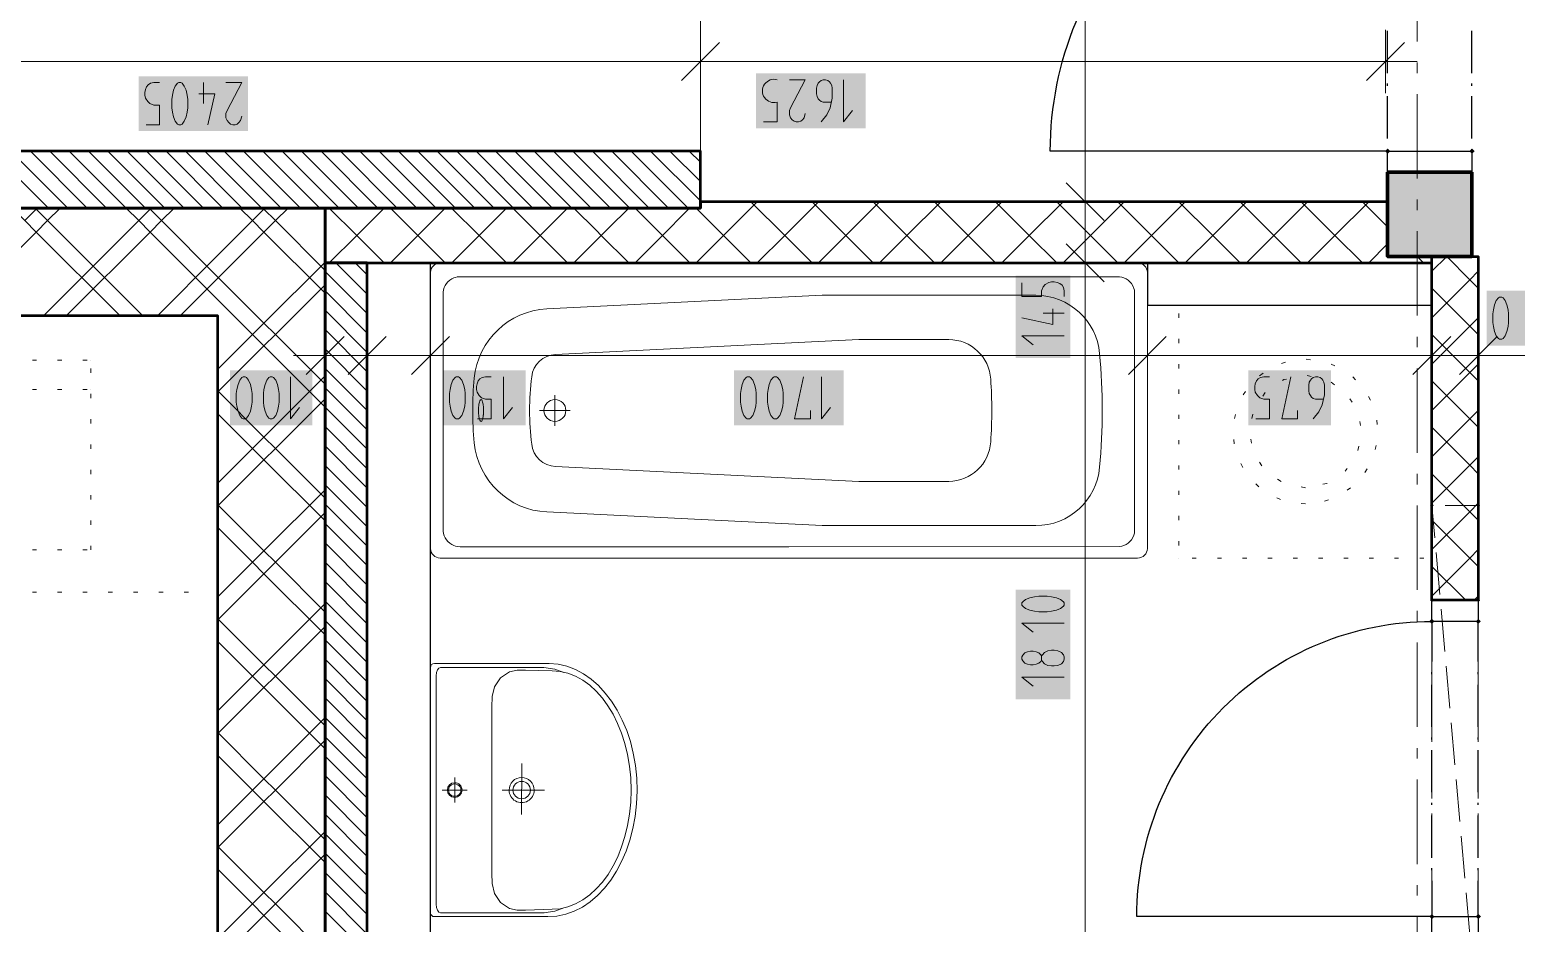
# Model space of a CAD drawing. Header units: millimetres. Extents: x 0 to 594, y 0 to 420.
# Drawn here: x 88.63 to 124.77, y 268.59 to 290.3 of the extents above; entities that cross this region are included whole.
import ezdxf

# ---------------------------------------------------------------- set-up
doc = ezdxf.new("R2010")
doc.units = ezdxf.units.MM
doc.header["$LTSCALE"] = 8
for name, color, linetype in [('PDF_Dvere', 7, 'Continuous'), ('PDF_Instalacni prizdivka do 1m', 7, 'Continuous'), ('PDF_Koty delkove', 7, 'Continuous'), ('PDF_Kuchyne', 7, 'Continuous'), ('PDF_Nabytek', 7, 'Continuous'), ('PDF_Osy hlavni', 7, 'Continuous'), ('PDF_Preklady', 7, 'Continuous'), ('PDF_Pricky sadrokarton', 7, 'Continuous'), ('PDF_Pricky zdene', 7, 'Continuous'), ('PDF_Sanita', 7, 'Continuous'), ('PDF_Steny akusticke', 7, 'Continuous'), ('PDF_Steny obvodove nosne', 7, 'Continuous')]:
    doc.layers.add(name, color=color, linetype=linetype)

msp = doc.modelspace()

# ---------------------------------------------------------------- linework, layer by layer
at = {"layer": 'PDF_Dvere', "lineweight": 25}
for points in [[(121.642, 287.405), (121.642, 287.356), (113.442, 287.356, -0.414214), (121.642, 295.556)], [(122.719, 269.621), (122.719, 268.753), (115.544, 268.753, -0.414215), (122.719, 275.928), (122.719, 274.951)]]:
    msp.add_lwpolyline(points, format="xyb", dxfattribs=at)
for points in [[(121.642, 289.25), (121.642, 290.275)], [(123.692, 289.25), (123.692, 290.275)], [(121.642, 288.943), (121.642, 288.994)], [(123.692, 288.943), (123.692, 288.994)], [(121.642, 287.661), (121.642, 288.686)], [(123.692, 287.661), (123.692, 288.686)], [(123.692, 287.356), (123.692, 287.405)], [(123.846, 274.951), (123.846, 275.928)], [(122.719, 274.644), (122.719, 274.695)], [(123.846, 274.644), (123.846, 274.695)], [(122.719, 273.363), (122.719, 274.388)], [(123.846, 273.363), (123.846, 274.388)], [(122.719, 273.055), (122.719, 273.106)], [(123.846, 273.055), (123.846, 273.106)], [(122.719, 271.774), (122.719, 272.799)], [(123.846, 271.774), (123.846, 272.799)], [(122.719, 271.466), (122.719, 271.518)], [(123.846, 271.466), (123.846, 271.518)], [(122.719, 270.185), (122.719, 271.21)], [(123.846, 270.185), (123.846, 271.21)], [(122.719, 269.878), (122.719, 269.929)], [(123.846, 269.878), (123.846, 269.929)], [(123.846, 268.753), (123.846, 269.621)]]:
    msp.add_lwpolyline(points, dxfattribs=at)
for points in [[(123.692, 287.356), (123.692, 286.844), (121.642, 286.844), (121.642, 287.356)], [(123.846, 276.44), (123.846, 275.928), (122.719, 275.928), (122.719, 276.44)], [(123.846, 268.753), (123.846, 268.24), (122.719, 268.24), (122.719, 268.753)]]:
    msp.add_lwpolyline(points, close=True, dxfattribs=at)
at = {"layer": 'PDF_Dvere', "lineweight": 25, "transparency": 33554559}
for points in [[(121.642, 287.292), (121.578, 287.356), (121.706, 287.356), (121.642, 287.42)], [(123.692, 287.292), (123.628, 287.356), (123.756, 287.356), (123.692, 287.42)], [(122.719, 275.863), (122.654, 275.928), (122.783, 275.928), (122.719, 275.992)], [(123.846, 275.863), (123.782, 275.928), (123.91, 275.928), (123.846, 275.992)], [(122.719, 268.689), (122.654, 268.753), (122.783, 268.753), (122.719, 268.817)], [(123.846, 268.689), (123.782, 268.753), (123.91, 268.753), (123.846, 268.817)]]:
    msp.add_solid(points, dxfattribs=at)
at = {"layer": 'PDF_Instalacni prizdivka do 1m', "lineweight": 25}
msp.add_lwpolyline([(98.375, 261.629), (98.375, 284.64), (96.838, 284.64), (96.838, 261.629)], dxfattribs=at)
msp.add_lwpolyline([(122.719, 284.64), (115.8, 284.64), (115.8, 283.615), (122.719, 283.615)], close=True, dxfattribs=at)
at = {"layer": 'PDF_Koty delkove', "lineweight": 18}
for points in [[(114.291, 284.64), (114.291, 286.126), (114.291, 318.413), (114.291, 342.767), (114.291, 343.536)], [(104.935, 290.302), (104.935, 289.534), (104.935, 288.765)], [(121.591, 290.302), (121.591, 289.534), (121.591, 288.765)], [(105.396, 289.995), (104.474, 289.072)], [(122.052, 289.995), (121.13, 289.072)], [(121.591, 289.534), (108.876, 289.534), (104.935, 289.534), (80.284, 289.534)], [(121.591, 289.534), (122.36, 289.534)], [(91.459, 287.996), (91.788, 287.996), (91.788, 288.474), (91.65, 288.474), (91.555, 288.509), (91.5, 288.56), (91.446, 288.645), (91.432, 288.713), (91.432, 288.781), (91.446, 288.85), (91.473, 288.918), (91.514, 288.969), (91.568, 289.004), (91.65, 289.021), (91.788, 289.021)], [(92.089, 288.61), (92.089, 288.405), (92.103, 288.304), (92.13, 288.184), (92.171, 288.081), (92.225, 288.013), (92.253, 287.996), (92.307, 287.996), (92.335, 288.013), (92.39, 288.081), (92.431, 288.184), (92.459, 288.304), (92.473, 288.405), (92.473, 288.61), (92.459, 288.713), (92.431, 288.833), (92.39, 288.935), (92.335, 289.004), (92.307, 289.021), (92.253, 289.021), (92.225, 289.004), (92.171, 288.935), (92.13, 288.833), (92.103, 288.713), (92.089, 288.61)], [(92.746, 288.748), (93.13, 288.748), (92.965, 287.996)], [(92.855, 289.021), (92.855, 288.509)], [(93.403, 289.021), (93.787, 289.021), (93.43, 288.338), (93.403, 288.269), (93.403, 288.166), (93.43, 288.099), (93.471, 288.047), (93.512, 288.013), (93.567, 287.996), (93.622, 287.996), (93.677, 288.013), (93.718, 288.047), (93.759, 288.099), (93.787, 288.2)], [(107.102, 289.09), (107.485, 289.09), (107.129, 288.406), (107.102, 288.338), (107.102, 288.235), (107.129, 288.167), (107.17, 288.116), (107.211, 288.081), (107.266, 288.065), (107.32, 288.065), (107.375, 288.081), (107.416, 288.116), (107.457, 288.167), (107.485, 288.269)], [(108.114, 288.543), (107.923, 288.543), (107.868, 288.56), (107.827, 288.594), (107.8, 288.629), (107.773, 288.679), (107.759, 288.748), (107.759, 288.884), (107.773, 288.953), (107.8, 289.004), (107.827, 289.038), (107.868, 289.073), (107.923, 289.09), (107.977, 289.09), (108.032, 289.073), (108.073, 289.038), (108.1, 289.004), (108.128, 288.953), (108.142, 288.884), (108.142, 288.645), (108.087, 288.406), (108.005, 288.235), (107.868, 288.065)], [(108.416, 289.09), (108.416, 288.065), (108.634, 288.338)], [(114.752, 285.665), (113.83, 286.587)], [(115.06, 286.126), (114.291, 286.126), (113.522, 286.126)], [(114.752, 284.179), (113.83, 285.101)], [(115.06, 284.64), (114.291, 284.64), (113.522, 284.64)], [(114.291, 215.761), (114.291, 230.674), (114.291, 231.802), (114.291, 255.018), (114.291, 256.555), (114.291, 259.015), (114.291, 264.499), (114.291, 266.088), (114.291, 284.64)], [(112.753, 284.152), (112.753, 283.823), (113.231, 283.823), (113.231, 283.961), (113.266, 284.056), (113.317, 284.111), (113.402, 284.165), (113.47, 284.179), (113.538, 284.179), (113.607, 284.165), (113.675, 284.138), (113.726, 284.097), (113.761, 284.043), (113.778, 283.961), (113.778, 283.823)], [(113.778, 283.413), (113.266, 283.413)], [(113.505, 283.522), (113.505, 283.138)], [(95.812, 283.155), (95.812, 282.386), (95.812, 281.617)], [(96.838, 283.155), (96.838, 282.386), (96.838, 281.617)], [(98.375, 283.155), (98.375, 282.386), (98.375, 281.617)], [(113.505, 283.138), (112.753, 283.303)], [(115.8, 283.155), (115.8, 282.386), (115.8, 281.617)], [(122.719, 283.155), (122.719, 282.386), (122.719, 281.617)], [(123.846, 283.155), (123.846, 282.386), (123.846, 281.617)], [(96.274, 282.847), (95.351, 281.925)], [(97.299, 282.847), (96.376, 281.925)], [(98.836, 282.847), (97.914, 281.925)], [(113.778, 282.865), (112.753, 282.865), (113.026, 282.646)], [(116.261, 282.847), (115.339, 281.925)], [(123.18, 282.847), (122.257, 281.925)], [(124.307, 282.847), (123.385, 281.925)], [(95.812, 282.386), (95.044, 282.386)], [(151.726, 282.386), (147.263, 282.386), (146.587, 282.386), (142.789, 282.386), (139.836, 282.386), (138.708, 282.386), (123.846, 282.386), (122.719, 282.386), (115.8, 282.386), (98.375, 282.386), (96.838, 282.386), (95.812, 282.386)], [(94.023, 281.565), (93.995, 281.685), (93.954, 281.787), (93.9, 281.856), (93.872, 281.873), (93.818, 281.873), (93.79, 281.856), (93.736, 281.787), (93.695, 281.685), (93.668, 281.565), (93.654, 281.462)], [(94.968, 281.873), (94.968, 280.848), (95.186, 281.121)], [(99.206, 281.565), (99.178, 281.685), (99.137, 281.787), (99.082, 281.856), (99.054, 281.873), (99, 281.873), (98.972, 281.856), (98.918, 281.787), (98.877, 281.685), (98.85, 281.565), (98.836, 281.462)], [(99.52, 280.848), (99.849, 280.848), (99.849, 281.326), (99.711, 281.326), (99.616, 281.361), (99.561, 281.412), (99.507, 281.497), (99.493, 281.565), (99.493, 281.634), (99.507, 281.702), (99.534, 281.77), (99.575, 281.821), (99.629, 281.856), (99.711, 281.873), (99.849, 281.873)], [(100.15, 281.873), (100.15, 280.848), (100.369, 281.121)], [(105.992, 280.934), (106.046, 280.865), (106.074, 280.848), (106.128, 280.848), (106.156, 280.865), (106.211, 280.934), (106.252, 281.036), (106.28, 281.156), (106.293, 281.257), (106.293, 281.462), (106.28, 281.565), (106.252, 281.685), (106.211, 281.787), (106.156, 281.856), (106.128, 281.873), (106.074, 281.873), (106.046, 281.856), (105.992, 281.787), (105.951, 281.685), (105.924, 281.565), (105.91, 281.462)], [(107.608, 281.052), (107.608, 280.848), (107.224, 280.848), (107.442, 281.873)], [(107.881, 281.873), (107.881, 280.848), (108.1, 281.121)], [(118.437, 280.848), (118.766, 280.848), (118.766, 281.326), (118.629, 281.326), (118.533, 281.361), (118.478, 281.412), (118.424, 281.497), (118.41, 281.565), (118.41, 281.634), (118.424, 281.702), (118.451, 281.77), (118.492, 281.821), (118.547, 281.856), (118.629, 281.873), (118.766, 281.873)], [(119.451, 281.052), (119.451, 280.848), (119.067, 280.848), (119.286, 281.873)], [(120.08, 281.326), (119.889, 281.326), (119.834, 281.344), (119.792, 281.377), (119.765, 281.412), (119.738, 281.462), (119.724, 281.531), (119.724, 281.667), (119.738, 281.736), (119.765, 281.787), (119.792, 281.821), (119.834, 281.856), (119.889, 281.873), (119.943, 281.873), (119.998, 281.856), (120.039, 281.821), (120.066, 281.787), (120.094, 281.736), (120.108, 281.667), (120.108, 281.429), (120.053, 281.19), (119.971, 281.019), (119.834, 280.848)], [(93.654, 281.462), (93.654, 281.257), (93.668, 281.156), (93.695, 281.036), (93.736, 280.934), (93.79, 280.865), (93.818, 280.848), (93.872, 280.848), (93.9, 280.865), (93.954, 280.934), (93.995, 281.036), (94.023, 281.156), (94.037, 281.257), (94.037, 281.462), (94.023, 281.565)], [(98.836, 281.462), (98.836, 281.257), (98.85, 281.156), (98.877, 281.036), (98.918, 280.934), (98.972, 280.865), (99, 280.848), (99.054, 280.848), (99.082, 280.865), (99.137, 280.934), (99.178, 281.036), (99.206, 281.156), (99.22, 281.257), (99.22, 281.462), (99.206, 281.565)], [(105.91, 281.462), (105.91, 281.257), (105.924, 281.156), (105.951, 281.036), (105.992, 280.934)], [(113.778, 275.884), (112.753, 275.884), (113.026, 275.666)], [(113.231, 274.981), (113.214, 274.954), (113.162, 274.913), (113.095, 274.886), (113.026, 274.872), (112.957, 274.872), (112.89, 274.886), (112.821, 274.913), (112.77, 274.968), (112.753, 275.009), (112.753, 275.063), (112.77, 275.104), (112.821, 275.159), (112.89, 275.186), (112.957, 275.2), (113.026, 275.2), (113.095, 275.186), (113.162, 275.159), (113.214, 275.118), (113.231, 275.091)], [(113.538, 275.227), (113.47, 275.227), (113.385, 275.213), (113.3, 275.173), (113.248, 275.118), (113.231, 275.091), (113.231, 274.981), (113.248, 274.954), (113.3, 274.899), (113.385, 274.858), (113.47, 274.844), (113.538, 274.844), (113.624, 274.858), (113.71, 274.899), (113.761, 274.954), (113.778, 275.009), (113.778, 275.063), (113.761, 275.118), (113.71, 275.173), (113.624, 275.213)], [(113.624, 275.213), (113.538, 275.227)], [(113.778, 274.57), (112.753, 274.57), (113.026, 274.352)]]:
    msp.add_lwpolyline(points, dxfattribs=at)
msp.add_lwpolyline([(106.472, 288.065), (106.8, 288.065), (106.8, 288.543, -1.30692), (106.8, 289.09)], format="xyb", dxfattribs=at)
for points in [[(124.199, 283.397), (124.199, 283.192), (124.213, 283.091), (124.241, 282.971), (124.282, 282.868), (124.336, 282.8), (124.364, 282.783), (124.418, 282.783), (124.446, 282.8), (124.5, 282.868), (124.541, 282.971), (124.569, 283.091), (124.583, 283.192), (124.583, 283.397), (124.569, 283.5), (124.541, 283.62), (124.5, 283.722), (124.446, 283.791), (124.418, 283.808), (124.364, 283.808), (124.336, 283.791), (124.282, 283.722), (124.241, 283.62), (124.213, 283.5)], [(94.311, 281.462), (94.311, 281.257), (94.325, 281.156), (94.352, 281.036), (94.393, 280.934), (94.447, 280.865), (94.475, 280.848), (94.529, 280.848), (94.557, 280.865), (94.611, 280.934), (94.652, 281.036), (94.68, 281.156), (94.694, 281.257), (94.694, 281.462), (94.68, 281.565), (94.652, 281.685), (94.611, 281.787), (94.557, 281.856), (94.529, 281.873), (94.475, 281.873), (94.447, 281.856), (94.393, 281.787), (94.352, 281.685), (94.325, 281.565)], [(106.567, 281.462), (106.567, 281.257), (106.581, 281.156), (106.608, 281.036), (106.649, 280.934), (106.703, 280.865), (106.731, 280.848), (106.785, 280.848), (106.813, 280.865), (106.868, 280.934), (106.909, 281.036), (106.937, 281.156), (106.951, 281.257), (106.951, 281.462), (106.937, 281.565), (106.909, 281.685), (106.868, 281.787), (106.813, 281.856), (106.785, 281.873), (106.731, 281.873), (106.703, 281.856), (106.649, 281.787), (106.608, 281.685), (106.581, 281.565)], [(113.367, 276.541), (113.162, 276.541), (113.061, 276.527), (112.941, 276.5), (112.838, 276.459), (112.77, 276.405), (112.753, 276.377), (112.753, 276.323), (112.77, 276.295), (112.838, 276.241), (112.941, 276.2), (113.061, 276.172), (113.162, 276.158), (113.367, 276.158), (113.47, 276.172), (113.59, 276.2), (113.692, 276.241), (113.761, 276.295), (113.778, 276.323), (113.778, 276.377), (113.761, 276.405), (113.692, 276.459), (113.59, 276.5), (113.47, 276.527)]]:
    msp.add_lwpolyline(points, close=True, dxfattribs=at)
at = {"layer": 'PDF_Koty delkove', "color": 7, "lineweight": 18, "true_color": 0xffffff, "transparency": 33554559}
for points in [[(93.94, 289.175), (91.278, 289.175), (93.94, 287.842), (91.278, 287.842)], [(108.953, 289.244), (106.291, 289.244), (108.953, 287.911), (106.291, 287.911)], [(113.932, 282.328), (113.932, 284.332), (112.6, 282.328), (112.6, 284.332)], [(126.051, 283.962), (124.046, 283.962), (126.051, 282.63), (124.046, 282.63)], [(95.505, 282.027), (93.5, 282.027), (95.505, 280.695), (93.5, 280.695)], [(100.687, 282.027), (98.682, 282.027), (100.687, 280.695), (98.682, 280.695)], [(108.418, 282.027), (105.756, 282.027), (108.418, 280.695), (105.756, 280.695)], [(120.262, 282.027), (118.257, 282.027), (120.262, 280.695), (118.257, 280.695)], [(113.932, 274.033), (113.932, 276.695), (112.6, 274.033), (112.6, 276.695)]]:
    msp.add_solid(points, dxfattribs=at)
at = {"layer": 'PDF_Kuchyne', "lineweight": 13}
msp.add_lwpolyline([(98.785, 293.506), (86.485, 293.506), (86.485, 305.806), (80.335, 305.806), (80.335, 293.506), (80.335, 287.356), (104.935, 287.356), (104.935, 299.656), (98.785, 299.656), (98.785, 293.506)], dxfattribs=at)
at = {"layer": 'PDF_Nabytek', "lineweight": 13}
for points in [[(88.799, 282.277), (88.696, 282.277)], [(89.414, 282.277), (89.311, 282.277)], [(90.029, 282.277), (89.926, 282.277)], [(90.116, 282.277), (90.116, 282.277)], [(90.116, 282.277), (90.116, 282.277)], [(90.116, 281.967), (90.116, 282.07)], [(88.799, 281.56), (88.696, 281.56)], [(89.414, 281.56), (89.311, 281.56)], [(90.029, 281.56), (89.926, 281.56)], [(90.116, 281.56), (90.116, 281.56)], [(90.116, 281.352), (90.116, 281.455)], [(90.116, 280.737), (90.116, 280.84)], [(90.116, 280.122), (90.116, 280.225)], [(90.116, 279.507), (90.116, 279.61)], [(90.116, 278.892), (90.116, 278.995)], [(90.116, 278.277), (90.116, 278.38)], [(88.799, 277.665), (88.696, 277.665)], [(89.414, 277.665), (89.311, 277.665)], [(90.029, 277.665), (89.926, 277.665)], [(90.116, 277.665), (90.116, 277.765)], [(90.116, 277.665), (90.116, 277.665)], [(90.116, 277.665), (90.116, 277.665)], [(88.799, 276.64), (88.696, 276.64)], [(89.414, 276.64), (89.311, 276.64)], [(90.029, 276.64), (89.926, 276.64)], [(90.644, 276.64), (90.541, 276.64)], [(91.259, 276.64), (91.156, 276.64)], [(91.874, 276.64), (91.771, 276.64)], [(92.489, 276.64), (92.386, 276.64)]]:
    msp.add_lwpolyline(points, dxfattribs=at)
at = {"layer": 'PDF_Osy hlavni', "lineweight": 18}
for points in [[(122.36, 290.019), (122.36, 292.069)], [(122.36, 289.25), (122.36, 289.506)], [(122.36, 286.688), (122.36, 288.738)], [(122.36, 285.919), (122.36, 286.175)], [(122.36, 283.356), (122.36, 285.406)], [(122.36, 282.588), (122.36, 282.844)], [(122.36, 280.025), (122.36, 282.075)], [(122.36, 279.256), (122.36, 279.513)], [(122.36, 276.694), (122.36, 278.744)], [(122.36, 275.925), (122.36, 276.181)], [(122.36, 273.363), (122.36, 275.413)], [(122.36, 272.594), (122.36, 272.85)], [(122.36, 270.031), (122.36, 272.081)], [(122.36, 269.263), (122.36, 269.519)], [(122.36, 266.7), (122.36, 268.75)]]:
    msp.add_lwpolyline(points, dxfattribs=at)
at = {"layer": 'PDF_Preklady', "lineweight": 18}
for points in [[(122.788, 277.956), (122.719, 278.746)], [(122.719, 278.539), (122.719, 278.746)], [(123.846, 278.746), (123.037, 278.746)], [(123.846, 278.539), (123.846, 278.746)], [(122.719, 277.155), (122.719, 278.18)], [(123.846, 277.155), (123.846, 278.18)], [(122.909, 276.577), (122.82, 277.598)], [(122.719, 276.44), (122.719, 276.796)], [(123.846, 276.44), (123.846, 276.796)], [(122.719, 275.771), (122.718, 276.44)], [(123.031, 275.199), (122.941, 276.22)], [(123.846, 275.771), (123.846, 276.44)], [(122.719, 274.388), (122.719, 275.413)], [(123.846, 274.388), (123.846, 275.413)], [(123.152, 273.82), (123.062, 274.841)], [(122.719, 273.004), (122.719, 274.029)], [(123.846, 273.004), (123.846, 274.029)], [(123.273, 272.442), (123.183, 273.463)], [(122.719, 271.62), (122.719, 272.645)], [(123.846, 271.62), (123.846, 272.645)], [(123.395, 271.064), (123.305, 272.085)], [(122.719, 270.236), (122.719, 271.261)], [(123.846, 270.236), (123.846, 271.261)], [(123.516, 269.685), (123.426, 270.706)], [(122.719, 268.853), (122.719, 269.878)], [(123.846, 268.853), (123.846, 269.878)], [(123.637, 268.307), (123.547, 269.328)]]:
    msp.add_lwpolyline(points, dxfattribs=at)
at = {"layer": 'PDF_Preklady', "lineweight": 18, "transparency": 33554559}
for points in [[(122.765, 278.746), (122.719, 278.7), (122.719, 278.792), (122.672, 278.746)], [(122.719, 278.7), (122.672, 278.746), (122.765, 278.746), (122.719, 278.792)], [(122.723, 278.7), (122.673, 278.742), (122.764, 278.75), (122.714, 278.792)], [(123.846, 278.7), (123.8, 278.746), (123.892, 278.746), (123.846, 278.792)], [(123.892, 278.746), (123.846, 278.7), (123.846, 278.792), (123.8, 278.746)], [(122.719, 276.394), (122.672, 276.44), (122.765, 276.44), (122.719, 276.486)], [(122.719, 276.394), (122.672, 276.44), (122.765, 276.44), (122.719, 276.486)], [(123.846, 276.394), (123.8, 276.44), (123.892, 276.44), (123.846, 276.486)], [(123.846, 276.394), (123.8, 276.44), (123.892, 276.44), (123.846, 276.486)]]:
    msp.add_solid(points, dxfattribs=at)
at = {"layer": 'PDF_Pricky sadrokarton', "lineweight": 50}
for points in [[(80.284, 285.972), (104.935, 285.972), (104.935, 287.356), (80.284, 287.356)], [(95.812, 284.64), (95.812, 259.015), (96.838, 259.015), (111.802, 259.015), (111.802, 259.886), (96.838, 259.886), (96.838, 261.629), (96.838, 284.64)]]:
    msp.add_lwpolyline(points, close=True, dxfattribs=at)
at = {"layer": 'PDF_Pricky sadrokarton', "lineweight": 9}
for points in [[(89.088, 285.972), (87.705, 287.356)], [(89.56, 285.972), (88.176, 287.356)], [(90.031, 285.972), (88.647, 287.356)], [(90.502, 285.972), (89.118, 287.356)], [(90.973, 285.972), (89.589, 287.356)], [(91.444, 285.972), (90.06, 287.356)], [(91.915, 285.972), (90.531, 287.356)], [(92.386, 285.972), (91.002, 287.356)], [(92.857, 285.972), (91.474, 287.356)], [(93.328, 285.972), (91.945, 287.356)], [(93.799, 285.972), (92.416, 287.356)], [(94.271, 285.972), (92.887, 287.356)], [(94.742, 285.972), (93.358, 287.356)], [(95.213, 285.972), (93.829, 287.356)], [(95.684, 285.972), (94.3, 287.356)], [(96.155, 285.972), (94.771, 287.356)], [(96.626, 285.972), (95.242, 287.356)], [(97.097, 285.972), (95.713, 287.356)], [(97.568, 285.972), (96.185, 287.356)], [(98.039, 285.972), (96.656, 287.356)], [(98.511, 285.972), (97.127, 287.356)], [(98.982, 285.972), (97.598, 287.356)], [(99.453, 285.972), (98.069, 287.356)], [(99.924, 285.972), (98.54, 287.356)], [(100.395, 285.972), (99.011, 287.356)], [(100.866, 285.972), (99.482, 287.356)], [(101.337, 285.972), (99.953, 287.356)], [(101.808, 285.972), (100.425, 287.356)], [(102.279, 285.972), (100.896, 287.356)], [(102.75, 285.972), (101.367, 287.356)], [(103.222, 285.972), (101.838, 287.356)], [(103.693, 285.972), (102.309, 287.356)], [(104.164, 285.972), (102.78, 287.356)], [(104.635, 285.972), (103.251, 287.356)], [(104.935, 286.144), (103.722, 287.356)], [(104.935, 286.615), (104.193, 287.356)], [(104.935, 287.086), (104.664, 287.356)], [(96.838, 283.406), (95.812, 284.431)], [(96.838, 283.877), (96.074, 284.64)], [(96.838, 284.348), (96.545, 284.64)], [(96.838, 282.934), (95.812, 283.959)], [(96.838, 282.463), (95.812, 283.488)], [(96.838, 281.992), (95.812, 283.017)], [(96.838, 281.521), (95.812, 282.546)], [(96.838, 281.05), (95.812, 282.075)], [(96.838, 280.579), (95.812, 281.604)], [(96.838, 280.108), (95.812, 281.133)], [(96.838, 279.637), (95.812, 280.662)], [(96.838, 279.166), (95.812, 280.191)], [(96.838, 278.694), (95.812, 279.719)], [(96.838, 278.223), (95.812, 279.248)], [(96.838, 279.166), (96.838, 279.166)], [(96.838, 277.752), (95.812, 278.777)], [(96.838, 277.281), (95.812, 278.306)], [(96.838, 276.81), (95.812, 277.835)], [(96.838, 276.339), (95.812, 277.364)], [(96.838, 275.868), (95.812, 276.893)], [(96.838, 275.397), (95.812, 276.422)], [(96.838, 274.926), (95.812, 275.951)], [(96.838, 274.455), (95.812, 275.48)], [(96.838, 273.983), (95.812, 275.008)], [(96.838, 273.512), (95.812, 274.537)], [(96.838, 273.041), (95.812, 274.066)], [(96.838, 272.57), (95.812, 273.595)], [(96.838, 272.099), (95.812, 273.124)], [(96.838, 271.628), (95.812, 272.653)], [(96.838, 271.157), (95.812, 272.182)], [(96.838, 270.686), (95.812, 271.711)], [(96.838, 270.215), (95.812, 271.24)], [(96.838, 269.743), (95.812, 270.768)], [(96.838, 269.272), (95.812, 270.297)], [(96.838, 268.801), (95.812, 269.826)], [(96.838, 268.33), (95.812, 269.355)], [(96.838, 267.859), (95.812, 268.884)]]:
    msp.add_lwpolyline(points, dxfattribs=at)
at = {"layer": 'PDF_Pricky zdene', "lineweight": 50}
msp.add_lwpolyline([(121.642, 286.126), (121.591, 286.126), (104.935, 286.126), (104.935, 285.972), (95.812, 285.972), (95.812, 284.64), (98.785, 284.64), (122.719, 284.64), (122.719, 284.794), (121.642, 284.794)], close=True, dxfattribs=at)
at = {"layer": 'PDF_Pricky zdene', "lineweight": 9}
for points in [[(97.247, 284.64), (96.581, 285.306), (95.915, 285.972)], [(97.247, 285.972), (96.581, 285.306), (95.915, 284.64)], [(98.734, 284.64), (98.067, 285.306), (97.401, 285.972)], [(98.734, 285.972), (98.067, 285.306), (97.401, 284.64)], [(99.964, 284.896), (99.554, 285.306), (98.887, 285.972)], [(100.22, 285.972), (99.554, 285.306), (98.916, 284.668)], [(101.706, 284.64), (101.186, 285.16), (101.04, 285.306), (100.374, 285.972)], [(101.706, 285.972), (101.04, 285.306), (100.813, 285.079)], [(103.192, 284.64), (102.526, 285.306), (102.408, 285.425), (101.86, 285.972)], [(103.192, 285.972), (102.71, 285.491)], [(104.679, 284.64), (104.012, 285.306), (103.629, 285.69), (103.346, 285.972)], [(104.608, 285.902), (104.012, 285.306), (103.346, 284.64)], [(104.679, 285.972), (104.608, 285.902)], [(106.319, 286.126), (105.499, 285.306), (104.832, 284.64)], [(106.165, 284.64), (105.499, 285.306), (104.851, 285.954), (104.832, 285.972)], [(107.651, 284.64), (106.985, 285.306), (106.165, 286.126)], [(107.805, 286.126), (106.985, 285.306), (106.319, 284.64)], [(109.137, 284.64), (108.471, 285.306), (107.651, 286.126)], [(109.291, 286.126), (108.471, 285.306), (107.805, 284.64)], [(110.624, 284.64), (109.957, 285.306), (109.137, 286.126)], [(110.777, 286.126), (109.957, 285.306), (109.291, 284.64)], [(112.11, 284.64), (111.444, 285.306), (110.624, 286.126)], [(112.264, 286.126), (111.444, 285.306), (110.777, 284.64)], [(113.596, 284.64), (112.93, 285.306), (112.11, 286.126)], [(113.75, 286.126), (112.93, 285.306), (112.264, 284.64)], [(115.082, 284.64), (114.416, 285.306), (113.596, 286.126)], [(115.236, 286.126), (114.416, 285.306), (113.75, 284.64)], [(116.569, 284.64), (115.902, 285.306), (115.082, 286.126)], [(116.722, 286.126), (115.902, 285.306), (115.236, 284.64)], [(118.055, 284.64), (117.389, 285.306), (116.569, 286.126)], [(118.209, 286.126), (117.389, 285.306), (116.722, 284.64)], [(119.541, 284.64), (118.875, 285.306), (118.055, 286.126)], [(119.695, 286.126), (118.875, 285.306), (118.209, 284.64)], [(121.027, 284.64), (120.361, 285.306), (119.541, 286.126)], [(121.181, 286.126), (120.361, 285.306), (119.695, 284.64)], [(121.642, 285.511), (121.027, 286.126)], [(102.71, 285.491), (102.526, 285.306), (101.86, 284.64)], [(100.22, 284.64), (99.964, 284.896)], [(100.813, 285.079), (100.374, 284.64)], [(121.642, 285.101), (121.181, 284.64)], [(122.514, 284.64), (122.36, 284.794)], [(123.846, 284.025), (123.641, 284.23), (123.077, 284.794), (122.719, 284.435)], [(98.916, 284.668), (98.887, 284.64)], [(122.719, 284.691), (122.667, 284.64)], [(123.846, 284.435), (123.641, 284.23), (122.719, 283.307)], [(123.846, 282.897), (123.641, 283.102), (122.719, 284.025)], [(123.846, 283.307), (123.641, 283.102), (122.719, 282.18)], [(123.846, 281.77), (123.641, 281.975), (122.719, 282.897)], [(123.846, 282.18), (123.641, 281.975), (122.719, 281.052)], [(123.846, 280.643), (123.641, 280.848), (122.719, 281.77)], [(123.846, 281.052), (123.641, 280.848), (122.719, 279.925)], [(123.846, 279.515), (123.641, 279.72), (122.719, 280.643)], [(123.846, 279.925), (123.641, 279.72), (122.719, 278.798)], [(123.846, 278.388), (123.641, 278.593), (122.719, 279.515)], [(123.846, 278.798), (123.641, 278.593), (122.719, 277.67)], [(123.846, 277.26), (123.641, 277.465), (122.719, 278.388)], [(123.846, 277.67), (123.641, 277.465), (122.719, 276.543)], [(123.539, 276.44), (122.719, 277.26)], [(123.846, 276.543), (123.744, 276.44)]]:
    msp.add_lwpolyline(points, dxfattribs=at)
at = {"layer": 'PDF_Pricky zdene', "lineweight": 50}
msp.add_lwpolyline([(122.719, 276.44), (122.719, 278.746), (122.719, 284.64), (122.719, 284.794), (123.692, 284.794), (123.846, 284.794), (123.846, 278.746), (123.846, 276.44), (122.719, 276.44)], dxfattribs=at)
at = {"layer": 'PDF_Sanita', "lineweight": 13}
for points in [[(115.565, 284.64), (115.564, 284.64), (98.611, 284.64, 0.414247), (98.375, 284.404), (98.375, 277.701, 0.414212), (98.611, 277.465), (115.564, 277.465, 0.414212), (115.8, 277.701), (115.8, 284.404, 0.414247), (115.565, 284.64)], [(100.834, 280.232, 0.364863), (101.414, 279.693), (108.786, 279.329), (110.972, 279.33, 0.395984), (111.994, 280.292, 0.031026), (111.994, 281.813, 0.395988), (110.972, 282.775), (108.786, 282.776), (101.414, 282.412, 0.364879), (100.834, 281.873)], [(98.375, 274.809, -0.414172), (98.469, 274.903), (101.237, 274.903, -0.002563), (101.256, 274.902)], [(101.226, 268.753), (98.469, 268.753, -0.414358), (98.375, 268.844), (98.375, 268.847), (98.375, 268.866), (98.375, 274.789), (98.375, 274.809), (98.375, 274.811), (98.375, 274.809), (98.375, 274.789)]]:
    msp.add_lwpolyline(points, format="xyb", dxfattribs=at)
for points in [[(98.682, 281.022), (98.684, 283.926), (98.693, 283.984), (98.71, 284.04), (98.733, 284.089), (98.762, 284.135), (98.796, 284.175), (98.843, 284.217), (98.892, 284.249), (98.945, 284.274), (98.982, 284.287), (99.022, 284.296), (99.098, 284.302), (107.087, 284.302)], [(107.087, 284.302), (115.12, 284.3), (115.177, 284.291), (115.23, 284.274), (115.287, 284.247), (115.332, 284.217), (115.378, 284.176), (115.413, 284.134), (115.447, 284.079), (115.472, 284.019), (115.484, 283.973), (115.491, 283.927), (115.492, 281.022), (115.491, 278.117), (115.484, 278.07), (115.472, 278.025), (115.447, 277.965), (115.413, 277.909), (115.378, 277.868), (115.332, 277.826), (115.287, 277.797), (115.23, 277.769), (115.177, 277.753), (115.12, 277.743), (107.087, 277.742), (99.098, 277.742), (99.022, 277.748), (98.982, 277.757), (98.945, 277.769), (98.892, 277.794), (98.843, 277.826), (98.796, 277.868), (98.762, 277.909), (98.733, 277.954), (98.71, 278.004), (98.693, 278.06), (98.684, 278.118), (98.682, 281.022)], [(116.569, 283.615), (116.569, 283.615)], [(116.569, 283.615), (116.569, 283.615)], [(116.569, 283.305), (116.569, 283.408)], [(116.989, 283.615), (116.887, 283.615)], [(117.604, 283.615), (117.502, 283.615)], [(118.219, 283.615), (118.117, 283.615)], [(118.834, 283.615), (118.732, 283.615)], [(119.449, 283.615), (119.347, 283.615)], [(120.064, 283.615), (119.962, 283.615)], [(120.679, 283.615), (120.577, 283.615)], [(121.294, 283.615), (121.192, 283.615)], [(121.909, 283.615), (121.807, 283.615)], [(122.524, 283.615), (122.422, 283.615)], [(122.719, 283.615), (122.719, 283.615)], [(122.719, 283.615), (122.719, 283.615)], [(122.719, 283.305), (122.719, 283.408)], [(116.569, 282.69), (116.569, 282.793)], [(122.719, 282.69), (122.719, 282.793)], [(119.665, 282.295), (119.767, 282.286)], [(116.569, 282.075), (116.569, 282.178)], [(118.528, 281.896), (118.612, 281.955)], [(119.061, 282.196), (119.16, 282.223)], [(119.682, 281.899), (119.782, 281.879)], [(120.266, 282.181), (120.359, 282.138)], [(120.792, 281.867), (120.864, 281.795)], [(122.719, 282.075), (122.719, 282.178)], [(116.569, 281.46), (116.569, 281.563)], [(118.13, 281.43), (118.189, 281.514)], [(119.085, 281.779), (119.121, 281.803), (119.179, 281.814)], [(120.267, 281.736), (120.352, 281.679)], [(122.719, 281.46), (122.719, 281.563)], [(99.553, 281.207), (99.558, 281.231), (99.564, 281.258), (99.574, 281.286), (99.587, 281.31), (99.603, 281.319), (99.619, 281.31), (99.633, 281.286), (99.642, 281.258), (99.649, 281.231), (99.653, 281.207), (99.656, 281.187), (99.658, 281.17), (99.66, 281.156), (99.661, 281.144), (99.662, 281.133), (99.662, 281.124), (99.664, 281.097), (99.665, 281.068), (99.664, 281.028), (99.662, 280.981), (99.662, 280.972), (99.661, 280.961), (99.66, 280.949), (99.658, 280.935), (99.656, 280.918), (99.653, 280.898), (99.649, 280.874), (99.642, 280.847), (99.633, 280.819), (99.619, 280.795), (99.603, 280.786), (99.587, 280.795), (99.574, 280.819), (99.564, 280.847), (99.558, 280.874), (99.553, 280.898), (99.55, 280.918), (99.548, 280.935), (99.547, 280.949), (99.545, 280.961), (99.545, 280.972), (99.544, 280.981), (99.544, 280.989), (99.542, 281.014), (99.542, 281.041), (99.542, 281.081)], [(99.542, 281.081), (99.545, 281.133), (99.545, 281.144), (99.547, 281.156), (99.548, 281.17), (99.55, 281.187), (99.553, 281.207)], [(101.399, 281.426), (101.399, 280.679)], [(118.608, 281.403), (118.665, 281.488)], [(120.722, 281.338), (120.779, 281.253)], [(121.178, 281.392), (121.221, 281.299)], [(101.772, 281.052), (101.026, 281.052)], [(116.569, 280.845), (116.569, 280.948)], [(117.916, 280.857), (117.943, 280.956)], [(118.341, 280.861), (118.361, 280.961)], [(120.962, 280.784), (120.982, 280.684)], [(121.377, 280.814), (121.386, 280.712)], [(122.719, 280.845), (122.719, 280.948)], [(116.569, 280.23), (116.569, 280.333)], [(117.912, 280.245), (117.903, 280.347)], [(118.333, 280.258), (118.313, 280.358)], [(120.939, 280.181), (120.919, 280.08)], [(121.365, 280.202), (121.339, 280.103)], [(122.719, 280.23), (122.719, 280.333)], [(116.569, 279.615), (116.569, 279.718)], [(118.119, 279.668), (118.075, 279.761)], [(118.586, 279.71), (118.529, 279.795)], [(122.719, 279.615), (122.719, 279.718)], [(119.053, 279.323), (118.967, 279.38)], [(120.657, 279.645), (120.61, 279.574)], [(121.144, 279.632), (121.086, 279.548)], [(116.569, 279), (116.569, 279.103)], [(118.511, 279.197), (118.438, 279.27)], [(119.644, 279.173), (119.543, 279.193)], [(120.17, 279.279), (120.167, 279.277), (120.07, 279.258)], [(120.741, 279.172), (120.657, 279.113)], [(122.719, 279), (122.719, 279.103)], [(119.04, 278.89), (118.947, 278.933)], [(119.644, 278.783), (119.541, 278.792)], [(120.205, 278.878), (120.106, 278.852)], [(116.569, 278.385), (116.569, 278.488)], [(122.719, 278.385), (122.719, 278.488)], [(116.569, 277.77), (116.569, 277.873)], [(122.719, 277.77), (122.719, 277.873)], [(116.569, 277.465), (116.569, 277.465)], [(116.569, 277.465), (116.569, 277.465)], [(116.989, 277.465), (116.887, 277.465)], [(117.604, 277.465), (117.502, 277.465)], [(118.219, 277.465), (118.117, 277.465)], [(118.834, 277.465), (118.732, 277.465)], [(119.449, 277.465), (119.347, 277.465)], [(120.064, 277.465), (119.962, 277.465)], [(120.679, 277.465), (120.577, 277.465)], [(121.294, 277.465), (121.192, 277.465)], [(121.909, 277.465), (121.807, 277.465)], [(122.524, 277.465), (122.422, 277.465)], [(122.719, 277.465), (122.719, 277.465)], [(122.719, 277.465), (122.719, 277.465)], [(98.618, 274.807), (101.129, 274.807), (101.398, 274.767), (101.618, 274.687)], [(101.328, 274.725), (100.681, 274.745), (100.483, 274.742), (100.294, 274.703), (100.079, 274.559), (99.932, 274.34), (99.875, 274.098), (99.868, 273.843), (99.868, 269.812), (99.875, 269.557), (99.932, 269.315), (100.079, 269.097), (100.294, 268.952), (100.483, 268.913), (100.681, 268.908), (101.329, 268.93)], [(98.51, 274.602), (98.51, 269.053)], [(100.59, 271.236), (100.591, 272.471)], [(98.962, 271.522), (98.962, 272.133)], [(98.657, 271.828), (99.268, 271.828)], [(100.114, 271.827), (101.144, 271.827)], [(101.129, 268.848), (101.398, 268.889), (101.618, 268.968)], [(98.618, 268.848), (100.124, 268.848)], [(101.136, 268.845), (100.124, 268.848)]]:
    msp.add_lwpolyline(points, dxfattribs=at)
for points in [[(101.203, 283.52, 0.372028), (99.438, 281.838, 0.048486), (99.438, 280.267, 0.372035), (101.203, 278.585), (107.898, 278.254), (113.089, 278.254, 0.387965), (114.641, 279.672, 0.045237), (114.641, 282.433, 0.387967), (113.089, 283.851), (107.898, 283.851)], [(101.399, 280.786, 0.414239), (101.665, 281.052, 0.414239), (101.399, 281.319, 0.414211), (101.132, 281.052, 0.414211)], [(100.285, 271.828, 1.000032), (100.896, 271.828, 0.414219), (100.59, 272.133, 0.414193)], [(98.784, 271.828, 0.999963), (99.141, 271.828, 0.41424), (98.962, 272.006, 0.414179)], [(98.812, 271.828, 1.000087), (99.113, 271.828, 1.000087)], [(100.802, 271.827, 0.999919), (100.379, 271.827, 0.999922)]]:
    msp.add_lwpolyline(points, format="xyb", close=True, dxfattribs=at)
at = {"layer": 'PDF_Sanita', "lineweight": 9}
msp.add_arc((107.515, 281.052), 6.731, 172.9991, 187.0009, dxfattribs=at)
at = {"layer": 'PDF_Sanita', "lineweight": 13}
for points in [[(98.375, 274.809), (98.375, 274.809), (98.375, 274.809), (98.375, 274.809)], [(98.618, 274.807), (98.558, 274.807), (98.51, 274.716), (98.51, 274.602)], [(103.397, 271.806), (103.406, 273.504), (102.447, 274.89), (101.256, 274.902)], [(103.253, 271.828), (103.253, 273.428), (102.391, 274.725), (101.328, 274.725)], [(100.379, 271.828), (100.379, 271.828), (100.379, 271.828), (100.379, 271.828)], [(100.802, 271.827), (100.802, 271.827), (100.802, 271.827), (100.802, 271.827)], [(101.226, 268.753), (102.417, 268.741), (103.389, 270.108), (103.397, 271.806)], [(101.329, 268.93), (102.392, 268.931), (103.253, 270.228), (103.253, 271.828)], [(98.51, 269.053), (98.51, 268.939), (98.558, 268.848), (98.618, 268.848)], [(98.469, 268.753), (98.469, 268.753), (98.469, 268.753), (98.469, 268.753)]]:
    msp.add_open_spline(points, degree=3, dxfattribs=at)
at = {"layer": 'PDF_Steny akusticke', "lineweight": 50}
for points in [[(93.199, 285.972), (80.284, 285.972), (80.284, 283.512), (80.284, 283.512), (80.284, 283.359), (93.199, 283.359), (93.199, 259.015)], [(95.812, 259.015), (95.812, 284.64), (95.812, 285.972), (93.199, 285.972)]]:
    msp.add_lwpolyline(points, dxfattribs=at)
at = {"layer": 'PDF_Steny akusticke', "lineweight": 9}
for points in [[(90.821, 283.359), (88.791, 285.388), (88.515, 285.665), (88.207, 285.972)], [(88.515, 285.665), (88.791, 285.942)], [(91.374, 283.359), (89.068, 285.665), (88.791, 285.942), (88.761, 285.972)], [(88.791, 285.942), (88.822, 285.972)], [(89.068, 285.665), (89.376, 285.972)], [(93.199, 283.748), (91.559, 285.388), (91.282, 285.665), (90.975, 285.972)], [(91.282, 285.665), (91.559, 285.942)], [(93.199, 284.302), (91.836, 285.665), (91.559, 285.942), (91.528, 285.972)], [(91.559, 285.942), (91.59, 285.972)], [(91.836, 285.665), (92.143, 285.972)], [(93.199, 284.814), (94.05, 285.665), (94.326, 285.942), (94.357, 285.972)], [(94.326, 285.388), (94.05, 285.665), (93.742, 285.972)], [(95.812, 284.455), (94.603, 285.665), (94.326, 285.942), (94.296, 285.972)], [(94.326, 285.388), (94.603, 285.665), (94.911, 285.972)], [(88.791, 285.388), (89.068, 285.665)], [(88.976, 283.359), (91.282, 285.665)], [(91.559, 285.388), (91.836, 285.665)], [(86.762, 283.359), (88.791, 285.388)], [(89.529, 283.359), (91.559, 285.388)], [(93.199, 284.261), (94.326, 285.388)], [(95.812, 283.902), (94.326, 285.388)], [(91.743, 283.359), (93.199, 284.814)], [(93.199, 282.047), (94.05, 282.897), (94.326, 283.174), (95.812, 284.66)], [(92.297, 283.359), (93.199, 284.261)], [(95.812, 281.688), (94.603, 282.897), (94.326, 283.174), (93.199, 284.302)], [(94.326, 282.621), (94.603, 282.897), (95.812, 284.107)], [(94.326, 282.621), (94.05, 282.897), (93.199, 283.748)], [(95.812, 281.135), (94.326, 282.621), (93.199, 281.493)], [(93.199, 279.279), (94.05, 280.13), (94.326, 280.407), (95.812, 281.893)], [(95.812, 278.921), (94.603, 280.13), (94.326, 280.407), (93.199, 281.534)], [(94.326, 279.853), (94.603, 280.13), (95.812, 281.339)], [(94.326, 279.853), (94.05, 280.13), (93.199, 280.981)], [(95.812, 278.367), (94.326, 279.853), (93.199, 278.726)], [(93.199, 276.512), (94.05, 277.363), (94.326, 277.639), (95.812, 279.126)], [(95.812, 276.153), (94.603, 277.363), (94.326, 277.639), (93.199, 278.767)], [(94.326, 277.086), (94.603, 277.363), (95.812, 278.572)], [(94.326, 277.086), (94.05, 277.363), (93.199, 278.213)], [(95.812, 275.6), (94.326, 277.086), (93.199, 275.958)], [(93.199, 273.744), (94.05, 274.595), (94.326, 274.872), (95.812, 276.358)], [(95.812, 273.386), (94.603, 274.595), (94.326, 274.872), (93.199, 275.999)], [(93.199, 273.191), (94.326, 274.318), (94.603, 274.595), (95.812, 275.805)], [(94.326, 274.318), (94.05, 274.595), (93.199, 275.446)], [(95.812, 272.832), (94.326, 274.318)], [(93.199, 270.977), (94.05, 271.828), (94.326, 272.104), (95.812, 273.591)], [(95.812, 270.618), (94.603, 271.828), (94.326, 272.104), (93.199, 273.232)], [(93.199, 270.423), (94.326, 271.551), (94.603, 271.828), (95.812, 273.037)], [(94.326, 271.551), (94.05, 271.828), (93.199, 272.678)], [(95.812, 270.065), (94.326, 271.551)], [(93.199, 268.209), (94.05, 269.06), (94.326, 269.337), (95.812, 270.823)], [(95.812, 267.851), (94.603, 269.06), (94.326, 269.337), (93.199, 270.464)], [(93.199, 267.656), (94.326, 268.783), (94.603, 269.06), (95.812, 270.27)], [(94.326, 268.783), (94.05, 269.06), (93.199, 269.911)], [(95.812, 267.297), (94.326, 268.783)]]:
    msp.add_lwpolyline(points, dxfattribs=at)
at = {"layer": 'PDF_Steny obvodove nosne', "lineweight": 70}
for points in [[(121.642, 286.844), (121.642, 286.126), (121.642, 284.794), (122.719, 284.794), (123.692, 284.794), (123.692, 286.844)], [(121.642, 286.844), (123.692, 286.844)]]:
    msp.add_lwpolyline(points, dxfattribs=at)
at = {"layer": 'PDF_Steny obvodove nosne', "color": 9, "lineweight": 9, "true_color": 0xc0c0c0, "transparency": 33554559}
msp.add_solid([(121.642, 286.844), (121.642, 284.794), (123.692, 286.844), (123.692, 284.794)], dxfattribs=at)

doc.saveas('drawing.dxf')
